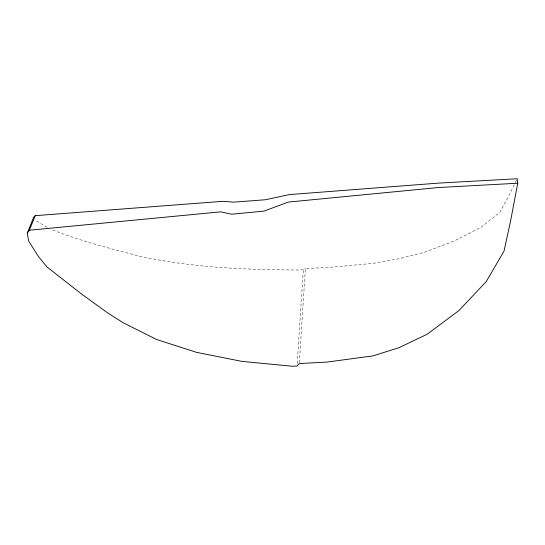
<?xml version="1.0" encoding="UTF-8"?>
<svg xmlns="http://www.w3.org/2000/svg" width="545" height="545" viewBox="0 0 545 545"><rect width="100%" height="100%" fill="white"/><g stroke="black" fill="none" stroke-linecap="round" stroke-linejoin="round"><path stroke-width="0.41" stroke-dasharray="2.73 2.04" d="M299.348 362.697L305.37 268.651L330.904 267.254L373.414 263.317L397.625 259.038L424.187 252.321L454.448 240.931L481.371 226.999L499.922 212.23L507.933 197.583L514.977 183.263M297.189 363.495L303.34 269.775L305.37 268.651M515.345 182.507L517.198 178.74M303.34 269.775L299.144 270.007C245.148 269.802 190.736 267.67 137.878 255.769C108.802 248.084 79.325 240.706 51.428 229.472M47.115 227.34L36.236 220.861L35.377 219.635"/><path stroke-width="0.82" d="M517.75 183.229L510.59 220.957L504.016 251.116L486.181 281.663L458.897 310.582L427.253 334.194L398.926 347.717L372.869 355.905L326.905 362.084L299.294 363.549L297.018 366.022L292.481 366.26L241.912 361.383L196.493 352.336L156.579 339.481L123.347 322.844L107.712 312.925L81.212 293.769L46.986 266.955L38.232 256.259L28.674 241.053L27.25 233.24L33.661 217.176L35.268 215.663L222.769 201.316L233.669 202.161L265.422 199.749L289.306 194.599L438.078 183.147L517.198 178.74L517.75 183.229L438.282 187.548L288.394 202.072L263.882 211.133L231.611 214.205L220.759 211.841L29.341 230.222L27.25 233.24M29.341 230.222L35.268 215.663"/></g></svg>
